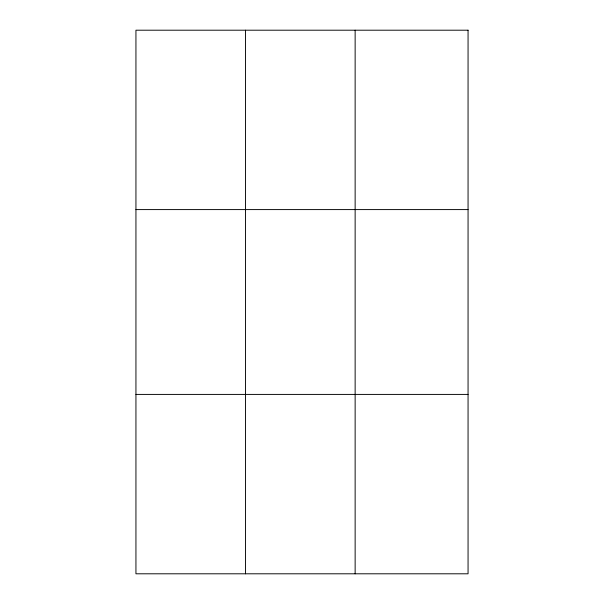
<?xml version="1.0" encoding="UTF-8"?>
<svg xmlns="http://www.w3.org/2000/svg" width="604" height="604" viewBox="0 0 604 604"><rect width="100%" height="100%" fill="white"/><g stroke="black" fill="none" stroke-linecap="round" stroke-linejoin="round"><path stroke-width="0.91" d="M245.541 30.2L245.541 573.8M355.137 30.2L355.137 573.8M135.938 209.588L468.062 209.588M135.938 394.412L468.062 394.412M468.062 30.2L468.062 573.8L135.938 573.8L135.938 30.2L468.062 30.2"/></g></svg>
